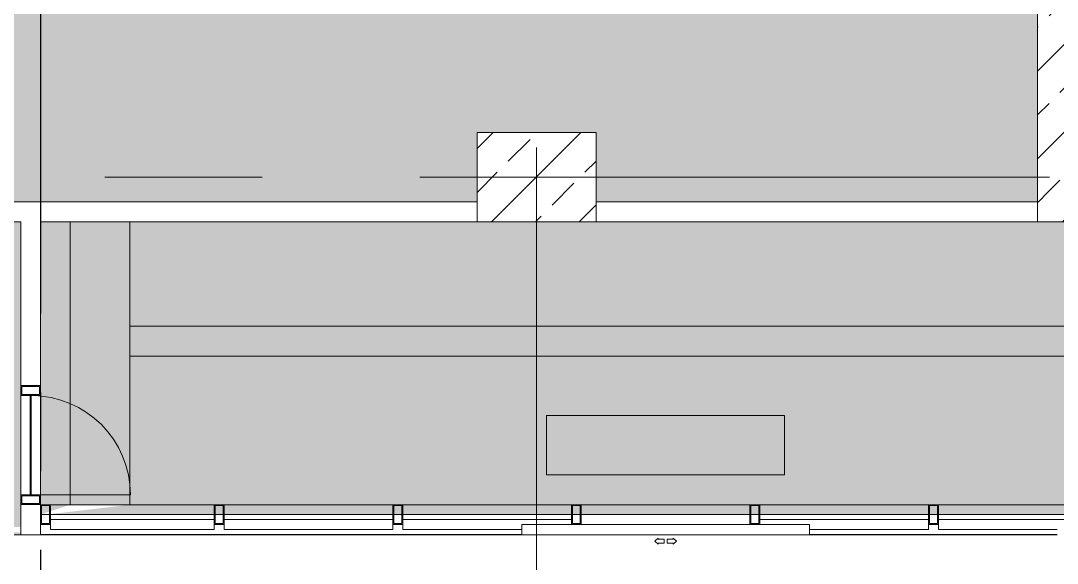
# Model space of a CAD drawing. Header units: metres. Extents: x -201 to 705, y -63 to 42.
# Drawn here: x -180.2 to -169.75, y -15.7 to -10.22 of the extents above; entities that cross this region are included whole.
import ezdxf

# ---------------------------------------------------------------- set-up
doc = ezdxf.new("R2010")
doc.units = ezdxf.units.M
for name, pattern in [('Dash', [3, 1.5, -1.5]), ('Grid Line', [11.1125, 6.35, -1.5875, 1.5875, -1.5875]), ('Grid Line 1_4_', [5.55625, 3.175, -0.79375, 0.79375, -0.79375])]:
    doc.linetypes.add(name, pattern=pattern)
for name, color, linetype, lineweight in [('A-----NPP', 7, 'Continuous', 9), ('A_AREA', 7, 'Continuous', 9), ('A_DOOR', 7, 'Continuous', 9), ('A_GLASS', 7, 'Continuous', 9), ('A_GRID', 7, 'Continuous', 9), ('A_HATCH', 7, 'Continuous', 9), ('A_RC', 7, 'Continuous', 9), ('A_WALL', 7, 'Continuous', 9), ('A_WINDOW', 7, 'Continuous', 9)]:
    doc.layers.add(name, color=color, linetype=linetype, lineweight=lineweight)
pattern_1 = [(45, (0, 0), (-0.442274, 0.442274), []), (45, (0.4423, 0), (-0.442274, 0.442274), [0.31274, -0.15637])]

# ---------------------------------------------------------------- blocks, each defined once
blk = doc.blocks.new('B1010_10_KOLON_DİKDÖRTGEN KESİT - 90x120mm-4136683-_1_13_4_13_ PERON KATI _FFL__ANAHTAR PLAN')
at = {"layer": 'A_RC', "true_color": 0x787878}
h = blk.add_hatch(dxfattribs=at)
h.set_pattern_fill('FP_19', color=8, style=0, pattern_type=2)
h.set_pattern_definition([(225, (-175, -11.8), (0.4422811, -0.4422811), []), (225, (-175.442, -11.8), (0.4422811, -0.4422811), [0.31274, -0.15637])])
h.paths.add_polyline_path([(-0.6, 0.45), (-0.6, -0.45), (0.6, -0.45), (0.6, 0.45), (-0.475, 0.45)])
at = {"layer": 'A_RC', "lineweight": 18}
for p, q in [((0.6, 0.45), (-0.6, 0.45)), ((-0.6, 0.45), (-0.6, -0.45)), ((0.6, -0.45), (0.6, 0.45)), ((-0.6, -0.45), (0.6, -0.45))]:
    blk.add_line(p, q, dxfattribs=at)
blk = doc.blocks.new('IC-TKN-M7-S22-000-10-A1-32-K-T-6C-200_rvt-1-_1_13_4_13_ PERON KATI _FFL__ANAHTAR PLAN')
at = {"layer": 'A_HATCH', "true_color": 0x787878}
h = blk.add_hatch(dxfattribs=at)
h.set_pattern_fill('FP_3', color=8, style=0, pattern_type=2)
h.set_pattern_definition(pattern_1)
h.paths.add_polyline_path([(-169.752, -11.95), (-169.65, -11.95), (-169.65, -4.75), (-169.95, -4.75), (-169.95, -11.95)])
h = blk.add_hatch(dxfattribs=at)
h.set_pattern_fill('FP_3', color=8, style=0, pattern_type=2)
h.set_pattern_definition(pattern_1)
h.paths.add_polyline_path([(-169.95, -12.25), (-168.68, -12.25), (-168.68, -11.95), (-169.95, -11.95), (-169.95, -12.05)])
at = {"layer": 'A_RC'}
for p, q in [((-180, -15.41), (-175.149, -15.41)), ((-172.249, -15.41), (-169.752, -15.41))]:
    blk.add_line(p, q, dxfattribs=at)
at = {"layer": 'A_WALL', "lineweight": 18}
for p, q in [((-169.95, -4.75), (-169.95, -11.95)), ((-169.95, -11.95), (-169.95, -12.25)), ((-169.95, -12.25), (-168.68, -12.25))]:
    blk.add_line(p, q, dxfattribs=at)
at = {"layer": 'A_RC', "lineweight": 9, "rotation": 180}
blk.add_blockref('B1010_10_KOLON_DİKDÖRTGEN KESİT - 90x120mm-4136683-_1_13_4_13_ PERON KATI _FFL__ANAHTAR PLAN', (-175, -11.8), dxfattribs=at)
blk = doc.blocks.new('TKFN_ARDO_C1030_20_Tek Kanatlı Cam Kapı - TKFN_ARDO_C1030_20_Tek Kanatlı Cam Kapı-2561899-_1_13_4_13_ PERON KATI _FFL__ANAHTAR PLAN')
at = {"layer": 'A_DOOR'}
for p, q in [((0.501, 0.005), (0.501, 1.006)), ((0.501, 0.005), (-0.501, 0.005)), ((-0.501, -0.005), (0.501, -0.005))]:
    blk.add_line(p, q, dxfattribs=at)
at = {"layer": 'A_DOOR', "color": 5, "linetype": 'Dash', "true_color": 0x0000ff}
blk.add_arc((0.501, 0.005), 1.001, 90, 180, dxfattribs=at)
blk = doc.blocks.new('Rectangular Mullion - 100mm x 200mm-2561850-_1_13_4_13_ PERON KATI _FFL__ANAHTAR PLAN')
at = {"layer": 'A-----NPP'}
for p, q in [((-180, -15.104), (-180, -13.903)), ((-180.2, -15.005), (-180.2, -14.003))]:
    blk.add_line(p, q, dxfattribs=at)
blk = doc.blocks.new('Rectangular Mullion - PSD_Profil-2561901-_1_13_4_13_ PERON KATI _FFL__ANAHTAR PLAN')
at = {"layer": 'A_WINDOW'}
for p, q in [((-0.1, 0.0015), (-0.1, 0.1005)), ((-0.1, 0.1005), (0, 0.1005)), ((-0.09, 0.0015), (-0.1, 0.0015)), ((-0.1, -0.0995), (-0.1, 0.0005)), ((-0.1, 0.0005), (-0.09, 0.0005)), ((-0.01, 0.0905), (-0.09, 0.0905)), ((-0.09, 0.0905), (-0.09, 0.0015)), ((-0.09, 0.0005), (-0.09, -0.0895)), ((-0.01, -0.0895), (-0.01, 0.0905)), ((0, 0.1005), (0, -0.0995)), ((0, -0.0995), (-0.1, -0.0995)), ((-0.09, -0.0895), (-0.01, -0.0895))]:
    blk.add_line(p, q, dxfattribs=at)
blk = doc.blocks.new('Rectangular Mullion - PSD_Profil-2561903-_1_13_4_13_ PERON KATI _FFL__ANAHTAR PLAN')
at = {"layer": 'A_WINDOW'}
for p, q in [((0, 0.1005), (-0.1, 0.1005)), ((-0.1, 0.1005), (-0.1, -0.0995)), ((-0.09, -0.0895), (-0.09, 0.0905)), ((-0.09, 0.0905), (-0.01, 0.0905)), ((-0.01, 0.0905), (-0.01, 0.0015)), ((-0.01, 0.0015), (0, 0.0015)), ((0, 0.0005), (-0.01, 0.0005)), ((-0.01, 0.0005), (-0.01, -0.0895)), ((0, 0.0015), (0, 0.1005)), ((0, -0.0995), (0, 0.0005)), ((-0.1, -0.0995), (0, -0.0995)), ((-0.01, -0.0895), (-0.09, -0.0895))]:
    blk.add_line(p, q, dxfattribs=at)
blk = doc.blocks.new('B1010_10_KOLON_DİKDÖRTGEN KESİT - 90x120mm-3688149-_1_13_4_13_ PERON KATI _FFL__ANAHTAR PLAN')
at = {"layer": 'A_RC', "lineweight": 18}
for p, q in [((0.6, 0.45), (-0.6, 0.45)), ((-0.6, 0.45), (-0.6, -0.45)), ((0.6, -0.45), (0.6, 0.45)), ((-0.6, -0.45), (0.6, -0.45))]:
    blk.add_line(p, q, dxfattribs=at)
blk = doc.blocks.new('TKFN_ARDO_C1030_20_Tek Kanatlı Cam Kapı - TKFN_ARDO_C1030_20_Tek Kanatlı Cam Kapı-V46-_1_13_4_13_ PERON KATI _FFL__ANAHTAR PLAN')
at = {"layer": 'A_DOOR'}
for p, q in [((0.501, 0.005), (0.501, 1.006)), ((0.501, 0.005), (-0.501, 0.005)), ((-0.501, -0.005), (0.501, -0.005))]:
    blk.add_line(p, q, dxfattribs=at)
at = {"layer": 'A_DOOR', "color": 5, "linetype": 'Dash', "true_color": 0x0000ff}
blk.add_arc((0.501, 0.005), 1.001, 90, 180, dxfattribs=at)
blk = doc.blocks.new('Rectangular Mullion - 100mm x 200mm-V47-_1_13_4_13_ PERON KATI _FFL__ANAHTAR PLAN')
at = {"layer": 'A-----NPP'}
for p, q in [((-180, -15.104), (-180, -13.903)), ((-180.2, -15.005), (-180.2, -14.003))]:
    blk.add_line(p, q, dxfattribs=at)
blk = doc.blocks.new('Rectangular Mullion - PSD_Profil-V48-_1_13_4_13_ PERON KATI _FFL__ANAHTAR PLAN')
at = {"layer": 'A_WINDOW'}
for p, q in [((-0.1, 0.0015), (-0.1, 0.1005)), ((-0.1, 0.1005), (0, 0.1005)), ((-0.09, 0.0015), (-0.1, 0.0015)), ((-0.1, -0.0995), (-0.1, 0.0005)), ((-0.1, 0.0005), (-0.09, 0.0005)), ((-0.01, 0.0905), (-0.09, 0.0905)), ((-0.09, 0.0905), (-0.09, 0.0015)), ((-0.09, 0.0005), (-0.09, -0.0895)), ((-0.01, -0.0895), (-0.01, 0.0905)), ((0, 0.1005), (0, -0.0995)), ((0, -0.0995), (-0.1, -0.0995)), ((-0.09, -0.0895), (-0.01, -0.0895))]:
    blk.add_line(p, q, dxfattribs=at)
blk = doc.blocks.new('Rectangular Mullion - PSD_Profil-V49-_1_13_4_13_ PERON KATI _FFL__ANAHTAR PLAN')
at = {"layer": 'A_WINDOW'}
for p, q in [((0, 0.1005), (-0.1, 0.1005)), ((-0.1, 0.1005), (-0.1, -0.0995)), ((-0.09, -0.0895), (-0.09, 0.0905)), ((-0.09, 0.0905), (-0.01, 0.0905)), ((-0.01, 0.0905), (-0.01, 0.0015)), ((-0.01, 0.0015), (0, 0.0015)), ((0, 0.0005), (-0.01, 0.0005)), ((-0.01, 0.0005), (-0.01, -0.0895)), ((0, 0.0015), (0, 0.1005)), ((0, -0.0995), (0, 0.0005)), ((-0.1, -0.0995), (0, -0.0995)), ((-0.01, -0.0895), (-0.09, -0.0895))]:
    blk.add_line(p, q, dxfattribs=at)
blk = doc.blocks.new('System Panel - Glazed-2561906-_1_13_4_13_ PERON KATI _FFL__ANAHTAR PLAN')
at = {"layer": 'A_GLASS'}
for p, q in [((0.825, -0.05), (-0.825, -0.05)), ((-0.825, -0.05), (-0.825, -0.15)), ((0.825, -0.15), (0.825, -0.05)), ((-0.825, -0.15), (0.825, -0.15))]:
    blk.add_line(p, q, dxfattribs=at)
blk = doc.blocks.new('Rectangular Mullion - 100mm x 300mm-2561852-_1_13_4_13_ PERON KATI _FFL__ANAHTAR PLAN')
at = {"layer": 'A-----NPP'}
for p, q in [((-178.249, -15.105), (-179.9, -15.105)), ((-180, -15.405), (-180, -15.304)), ((-178.199, -15.405), (-180, -15.405))]:
    blk.add_line(p, q, dxfattribs=at)
blk = doc.blocks.new('Rectangular Mullion - PSD_Profil-2561911-_1_13_4_13_ PERON KATI _FFL__ANAHTAR PLAN')
at = {"layer": 'A_WINDOW'}
for p, q in [((0, 0.0995), (-0.1, 0.0995)), ((-0.1, 0.0995), (-0.1, -0.1005)), ((-0.09, -0.0905), (-0.09, 0.0895)), ((-0.09, 0.0895), (-0.01, 0.0895)), ((-0.01, 0.0895), (-0.01, -0.0005)), ((0, -0.0005), (0, 0.0995)), ((-0.1, -0.1005), (0, -0.1005)), ((-0.01, -0.0905), (-0.09, -0.0905)), ((-0.01, -0.0005), (0, -0.0005)), ((0, -0.0015), (-0.01, -0.0015)), ((-0.01, -0.0015), (-0.01, -0.0905)), ((0, -0.1005), (0, -0.0015))]:
    blk.add_line(p, q, dxfattribs=at)
blk = doc.blocks.new('System Panel - Glazed-V63-_1_13_4_13_ PERON KATI _FFL__ANAHTAR PLAN')
at = {"layer": 'A_GLASS'}
for p, q in [((0.85, -0.05), (-0.85, -0.05)), ((-0.85, -0.05), (-0.85, -0.15)), ((0.85, -0.101), (0.85, -0.05)), ((-0.85, -0.15), (0.347, -0.15))]:
    blk.add_line(p, q, dxfattribs=at)
blk = doc.blocks.new('System Panel - Glazed-V58-_1_13_4_13_ PERON KATI _FFL__ANAHTAR PLAN')
at = {"layer": 'A_GLASS'}
for p, q in [((0.85, -0.05), (-0.85, -0.05)), ((-0.85, -0.05), (-0.85, -0.10055)), ((0.85, -0.15), (0.85, -0.05)), ((-0.35, -0.15), (0.85, -0.15))]:
    blk.add_line(p, q, dxfattribs=at)
blk = doc.blocks.new('C1030_70_PSD - C1030_70_PSD-2561912-_1_13_4_13_ PERON KATI _FFL__ANAHTAR PLAN')
at = {"layer": 'A_DOOR'}
for p, q in [((-1.45, -0.101), (1.45, -0.101)), ((-1.45, -0.205), (-1.45, -0.101)), ((1.45, -0.101), (1.45, -0.205)), ((1.45, -0.205), (-1.45, -0.205)), ((-0.11, -0.267), (-0.075, -0.237)), ((-0.11, -0.267), (-0.075, -0.297)), ((-0.075, -0.247), (-0.075, -0.237)), ((-0.015, -0.247), (-0.075, -0.247)), ((-0.075, -0.287), (-0.075, -0.297)), ((-0.015, -0.287), (-0.075, -0.287)), ((-0.015, -0.287), (-0.015, -0.247)), ((0.015, -0.247), (0.075, -0.247)), ((0.015, -0.287), (0.015, -0.247)), ((0.015, -0.287), (0.075, -0.287)), ((0.11, -0.267), (0.075, -0.237)), ((0.075, -0.247), (0.075, -0.237)), ((0.11, -0.267), (0.075, -0.297)), ((0.075, -0.287), (0.075, -0.297))]:
    blk.add_line(p, q, dxfattribs=at)
blk = doc.blocks.new('System Panel - Glazed-2561918-_1_13_4_13_ PERON KATI _FFL__ANAHTAR PLAN')
at = {"layer": 'A_GLASS'}
for p, q in [((0.85, -0.05), (-0.85, -0.05)), ((-0.85, -0.05), (-0.85, -0.15)), ((0.85, -0.10055), (0.85, -0.05)), ((-0.85, -0.15), (0.35, -0.15))]:
    blk.add_line(p, q, dxfattribs=at)
blk = doc.blocks.new('System Panel - Glazed-V64-_1_13_4_13_ PERON KATI _FFL__ANAHTAR PLAN')
at = {"layer": 'A_GLASS'}
for p, q in [((0.85, -0.05), (-0.85, -0.05)), ((-0.85, -0.05), (-0.85, -0.15)), ((0.85, -0.15), (0.85, -0.05)), ((-0.85, -0.15), (0.85, -0.15))]:
    blk.add_line(p, q, dxfattribs=at)
blk = doc.blocks.new('Rectangular Mullion - 100mm x 300mm-V65-_1_13_4_13_ PERON KATI _FFL__ANAHTAR PLAN')
at = {"layer": 'A-----NPP'}
for p, q in [((-176.449, -15.105), (-178.15, -15.105)), ((-176.399, -15.405), (-178.199, -15.405))]:
    blk.add_line(p, q, dxfattribs=at)
blk = doc.blocks.new('Rectangular Mullion - 100mm x 300mm-V62-_1_13_4_13_ PERON KATI _FFL__ANAHTAR PLAN')
at = {"layer": 'A-----NPP'}
for p, q in [((-99.049, -15.105), (-100.75, -15.105)), ((-99.549, -15.405), (-100.799, -15.405))]:
    blk.add_line(p, q, dxfattribs=at)
blk = doc.blocks.new('Rectangular Mullion - 100mm x 300mm-V66-_1_13_4_13_ PERON KATI _FFL__ANAHTAR PLAN')
at = {"layer": 'A-----NPP'}
blk.add_line((-172.849, -15.105), (-174.55, -15.105), dxfattribs=at)
blk = doc.blocks.new('Rectangular Mullion - 100mm x 300mm-V59-_1_13_4_13_ PERON KATI _FFL__ANAHTAR PLAN')
at = {"layer": 'A-----NPP'}
for p, q in [((-144.049, -15.105), (-145.75, -15.105)), ((-143.999, -15.405), (-145.249, -15.405))]:
    blk.add_line(p, q, dxfattribs=at)
blk = doc.blocks.new('Rectangular Mullion - 100mm x 300mm-V67-_1_13_4_13_ PERON KATI _FFL__ANAHTAR PLAN')
at = {"layer": 'A-----NPP'}
for p, q in [((-169.249, -15.105), (-170.95, -15.105)), ((-169.752, -15.405), (-170.999, -15.405))]:
    blk.add_line(p, q, dxfattribs=at)
blk = doc.blocks.new('Rectangular Mullion - PSD_Profil-2561859-_1_13_4_13_ PERON KATI _FFL__ANAHTAR PLAN')
at = {"layer": 'A_WINDOW'}
for p, q in [((-0.05, -0.0005), (-0.05, 0.0995)), ((-0.05, 0.0995), (0.05, 0.0995)), ((0.04, 0.0895), (-0.04, 0.0895)), ((-0.04, 0.0895), (-0.04, -0.0005)), ((0.04, -0.0905), (0.04, 0.0895)), ((0.05, 0.0995), (0.05, -0.1005)), ((-0.04, -0.0005), (-0.05, -0.0005)), ((-0.05, -0.1005), (-0.05, -0.0015)), ((-0.05, -0.0015), (-0.04, -0.0015)), ((0.05, -0.1005), (-0.05, -0.1005)), ((-0.04, -0.0015), (-0.04, -0.0905)), ((-0.04, -0.0905), (0.04, -0.0905))]:
    blk.add_line(p, q, dxfattribs=at)

msp = doc.modelspace()

# ---------------------------------------------------------------- hatches: boundary and pattern name
at = {"layer": 'A_AREA', "true_color": 0xfadecb}
msp.add_hatch(color=254, dxfattribs=at).paths.add_polyline_path([(-169.95, -12.05), (-169.95, -4.95), (-174.4, -4.95), (-174.4, -5.65), (-175.6, -5.65), (-175.6, -4.95), (-177.875, -4.95), (-177.875, -4.85), (-179.875, -4.85), (-179.875, -4.95), (-180.5, -4.95), (-180.5, -12.05), (-175.6, -12.05), (-175.6, -11.35), (-174.4, -11.35), (-174.4, -12.05), (-170.375, -12.05)])
at = {"layer": 'A_AREA', "true_color": 0xcccc00}
h = msp.add_hatch(color=52, dxfattribs=at)
h.paths.add_polyline_path([(-0.09, -15.205), (-0.09, -15.205), (-0.01, -15.205)])
h.paths.add_polyline_path([(-8.269, -15.205), (-7.159, -15.203), (-7.159, -15.114), (-7.239, -15.115), (-7.239, -15.203), (-7.249, -15.203), (-7.249, -15.104), (-7.149, -15.107), (-7.149, -15.205), (-5.359, -15.203), (-5.362, -15.114), (-5.439, -15.114), (-5.439, -15.203), (-5.449, -15.203), (-5.449, -15.104), (-5.349, -15.105), (-5.349, -15.205), (-3.559, -15.203), (-3.559, -15.114), (-3.639, -15.114), (-3.639, -15.203), (-3.649, -15.203), (-3.649, -15.104), (-3.549, -15.104), (-3.549, -15.205), (-0.046, -15.2), (-0.09, -15.2), (-0.09, -15.203), (-0.1, -15.198), (-0.1, -15.194), (-0.9, -15.105), (-0.285, -15.11), (-0.1, -15.168), (-0.1, -15.104), (0, -15.1), (0, -12.25), (-16.72, -12.25), (-16.72, -12.15), (-17.92, -12.15), (-17.92, -12.25), (-25.7, -12.25), (-25.7, -8.5), (-35.927, -8.5), (-35.927, -8.65), (-35.933, -8.65), (-35.938, -8.5), (-36.641, -8.501), (-36.641, -8.65), (-36.647, -8.65), (-36.647, -8.5), (-39.257, -8.5), (-39.257, -9.582), (-36.829, -9.582), (-36.829, -9.59), (-35.702, -9.59), (-35.702, -11.21), (-35.727, -11.21), (-35.727, -11.3), (-35.702, -11.3), (-35.702, -11.35), (-34.25, -11.35), (-34.25, -12.25), (-35.75, -12.25), (-35.75, -11.35), (-38.257, -11.35), (-38.257, -11.55), (-44.25, -11.55), (-44.25, -12.25), (-45.75, -12.25), (-45.75, -11.55), (-54.25, -11.55), (-54.25, -12.25), (-55.75, -12.25), (-55.75, -11.35), (-55.85, -11.35), (-55.85, -12.25), (-57.35, -12.25), (-57.35, -11.15), (-57.25, -11.15), (-57.25, -10.15), (-57.35, -10.15), (-57.35, -8.5), (-65.55, -8.503), (-65.55, -11.35), (-64.25, -11.35), (-64.25, -12.25), (-65.75, -12.25), (-65.752, -11.55), (-68.85, -11.55), (-68.85, -10.738), (-68.825, -10.738), (-68.825, -11.35), (-68.75, -11.348), (-68.75, -8.5), (-72.55, -8.5), (-72.55, -11.55), (-74.25, -11.55), (-74.25, -12.25), (-75.75, -12.25), (-75.75, -11.35), (-74.45, -11.348), (-74.45, -8.5), (-94.475, -8.5), (-94.475, -8.86), (-95.195, -8.86), (-95.195, -8.5), (-97.805, -8.5), (-97.805, -9.5), (-94.25, -9.5), (-94.25, -12.25), (-95.75, -12.25), (-95.75, -11.55), (-104.25, -11.55), (-104.25, -12.25), (-105.75, -12.25), (-105.75, -11.55), (-114.25, -11.55), (-114.25, -12.25), (-115.75, -12.25), (-115.75, -11.15), (-115.65, -11.15), (-115.65, -10.15), (-115.75, -10.15), (-115.75, -8.5), (-127.15, -8.5), (-127.15, -10.15), (-127.25, -10.15), (-127.25, -11.15), (-127.15, -11.15), (-127.15, -11.35), (-125.85, -11.35), (-125.85, -12.25), (-127.35, -12.25), (-127.352, -11.55), (-134.25, -11.55), (-134.25, -12.25), (-135.75, -12.25), (-135.752, -11.55), (-144.25, -11.55), (-144.25, -12.25), (-145.75, -12.25), (-145.75, -11.35), (-149.005, -11.35), (-149.005, -9.55), (-145.45, -9.55), (-145.45, -8.5), (-148.06, -8.5), (-148.06, -8.65), (-148.066, -8.645), (-148.071, -8.5), (-148.774, -8.5), (-148.774, -8.65), (-148.78, -8.65), (-148.78, -8.5), (-154.75, -8.5), (-154.75, -12.25), (-180, -12.25), (-180, -15.104), (-179.9, -15.105), (-179.9, -15.171), (-179.7, -15.105), (-179.1, -15.105), (-179.9, -15.2), (-179.9, -15.205), (-178.159, -15.203), (-178.159, -15.114), (-178.239, -15.12), (-178.239, -15.203), (-178.249, -15.203), (-178.249, -15.104), (-178.149, -15.106), (-178.149, -15.205), (-176.359, -15.203), (-176.359, -15.114), (-176.439, -15.115), (-176.439, -15.203), (-176.449, -15.203), (-176.449, -15.104), (-176.349, -15.104), (-176.349, -15.205), (-174.559, -15.203), (-174.559, -15.114), (-174.639, -15.115), (-174.639, -15.203), (-174.649, -15.203), (-174.648, -15.104), (-174.549, -15.104), (-174.549, -15.205), (-172.759, -15.203), (-172.759, -15.114), (-172.839, -15.116), (-172.839, -15.203), (-172.849, -15.203), (-172.849, -15.104), (-172.749, -15.105), (-172.749, -15.205), (-170.959, -15.203), (-170.959, -15.114), (-171.039, -15.115), (-171.039, -15.203), (-171.049, -15.203), (-171.049, -15.104), (-170.949, -15.108), (-170.949, -15.205), (-169.159, -15.203), (-169.159, -15.114), (-169.239, -15.12), (-169.239, -15.203), (-169.249, -15.203), (-169.249, -15.104), (-169.149, -15.109), (-169.149, -15.205), (-167.359, -15.205), (-167.359, -15.114), (-167.439, -15.12), (-167.439, -15.203), (-167.449, -15.203), (-167.449, -15.104), (-167.349, -15.105), (-167.349, -15.205), (-165.559, -15.203), (-165.559, -15.114), (-165.639, -15.119), (-165.639, -15.203), (-165.649, -15.203), (-165.649, -15.104), (-165.549, -15.107), (-165.549, -15.205), (-163.759, -15.203), (-163.759, -15.114), (-163.839, -15.119), (-163.839, -15.203), (-163.849, -15.203), (-163.849, -15.104), (-163.749, -15.108), (-163.749, -15.205), (-161.959, -15.203), (-161.959, -15.114), (-162.039, -15.119), (-162.039, -15.203), (-162.049, -15.203), (-162.049, -15.104), (-161.949, -15.109), (-161.949, -15.205), (-160.159, -15.205), (-160.159, -15.114), (-160.239, -15.116), (-160.239, -15.203), (-160.249, -15.203), (-160.249, -15.104), (-160.149, -15.109), (-160.149, -15.205), (-158.359, -15.203), (-158.359, -15.114), (-158.439, -15.114), (-158.439, -15.203), (-158.449, -15.203), (-158.449, -15.104), (-158.349, -15.107), (-158.349, -15.205), (-156.559, -15.203), (-156.559, -15.114), (-156.639, -15.114), (-156.639, -15.203), (-156.649, -15.203), (-156.649, -15.104), (-156.549, -15.104), (-156.549, -15.205), (-154.759, -15.203), (-154.759, -15.114), (-154.839, -15.114), (-154.839, -15.203), (-154.849, -15.203), (-154.849, -15.104), (-154.749, -15.104), (-154.749, -15.205), (-152.959, -15.203), (-152.959, -15.114), (-153.039, -15.114), (-153.039, -15.203), (-153.049, -15.203), (-153.047, -15.104), (-152.949, -15.104), (-152.949, -15.205), (-151.159, -15.203), (-151.159, -15.114), (-151.239, -15.114), (-151.239, -15.203), (-151.249, -15.203), (-151.249, -15.104), (-151.149, -15.104), (-151.149, -15.205), (-149.359, -15.203), (-149.359, -15.114), (-149.439, -15.114), (-149.439, -15.203), (-149.449, -15.203), (-149.449, -15.104), (-149.349, -15.104), (-149.349, -15.205), (-147.559, -15.203), (-147.559, -15.114), (-147.639, -15.114), (-147.639, -15.203), (-147.649, -15.203), (-147.649, -15.104), (-147.549, -15.104), (-147.549, -15.205), (-145.759, -15.203), (-145.759, -15.114), (-145.839, -15.114), (-145.839, -15.203), (-145.849, -15.203), (-145.849, -15.104), (-145.749, -15.104), (-145.749, -15.205), (-143.959, -15.203), (-143.959, -15.114), (-144.039, -15.114), (-144.039, -15.203), (-144.049, -15.203), (-144.049, -15.104), (-143.949, -15.104), (-143.949, -15.205), (-142.159, -15.203), (-142.159, -15.114), (-142.239, -15.114), (-142.239, -15.203), (-142.249, -15.203), (-142.249, -15.104), (-142.149, -15.104), (-142.149, -15.205), (-140.359, -15.203), (-140.359, -15.114), (-140.439, -15.114), (-140.439, -15.203), (-140.449, -15.203), (-140.449, -15.104), (-140.349, -15.104), (-140.349, -15.205), (-138.559, -15.203), (-138.559, -15.114), (-138.639, -15.114), (-138.639, -15.203), (-138.649, -15.203), (-138.649, -15.104), (-138.549, -15.104), (-138.549, -15.205), (-136.759, -15.203), (-136.759, -15.114), (-136.839, -15.114), (-136.839, -15.203), (-136.849, -15.203), (-136.849, -15.104), (-136.749, -15.104), (-136.749, -15.205), (-134.959, -15.203), (-134.959, -15.114), (-135.039, -15.114), (-135.039, -15.203), (-135.049, -15.203), (-135.049, -15.104), (-134.949, -15.104), (-134.949, -15.205), (-133.159, -15.205), (-133.16, -15.114), (-133.239, -15.114), (-133.239, -15.203), (-133.249, -15.203), (-133.249, -15.104), (-133.149, -15.104), (-133.149, -15.205), (-131.359, -15.203), (-131.359, -15.114), (-131.439, -15.114), (-131.439, -15.203), (-131.449, -15.203), (-131.449, -15.104), (-131.349, -15.104), (-131.349, -15.205), (-129.559, -15.203), (-129.559, -15.114), (-129.639, -15.114), (-129.639, -15.203), (-129.649, -15.203), (-129.649, -15.104), (-129.549, -15.104), (-129.549, -15.205), (-127.759, -15.203), (-127.759, -15.114), (-127.839, -15.114), (-127.839, -15.203), (-127.849, -15.203), (-127.849, -15.104), (-127.749, -15.104), (-127.749, -15.205), (-125.959, -15.203), (-125.959, -15.114), (-126.039, -15.114), (-126.039, -15.203), (-126.049, -15.203), (-126.049, -15.104), (-125.949, -15.104), (-125.949, -15.205), (-124.159, -15.203), (-124.159, -15.114), (-124.239, -15.114), (-124.239, -15.203), (-124.249, -15.203), (-124.249, -15.104), (-124.149, -15.104), (-124.149, -15.205), (-122.359, -15.203), (-122.359, -15.114), (-122.439, -15.114), (-122.439, -15.203), (-122.449, -15.203), (-122.449, -15.104), (-122.349, -15.104), (-122.349, -15.205), (-120.559, -15.203), (-120.559, -15.114), (-120.639, -15.114), (-120.639, -15.203), (-120.649, -15.203), (-120.649, -15.104), (-120.549, -15.104), (-120.549, -15.205), (-118.759, -15.203), (-118.759, -15.114), (-118.839, -15.114), (-118.839, -15.203), (-118.849, -15.203), (-118.849, -15.104), (-118.749, -15.104), (-118.749, -15.205), (-116.959, -15.203), (-116.959, -15.114), (-117.039, -15.114), (-117.039, -15.203), (-117.049, -15.203), (-117.049, -15.104), (-116.949, -15.104), (-116.949, -15.205), (-115.159, -15.203), (-115.159, -15.114), (-115.239, -15.114), (-115.239, -15.203), (-115.249, -15.203), (-115.249, -15.104), (-115.149, -15.104), (-115.149, -15.205), (-113.359, -15.203), (-113.359, -15.114), (-113.439, -15.114), (-113.439, -15.203), (-113.449, -15.203), (-113.449, -15.104), (-113.349, -15.104), (-113.349, -15.205), (-111.559, -15.203), (-111.559, -15.114), (-111.639, -15.114), (-111.639, -15.203), (-111.649, -15.203), (-111.649, -15.104), (-111.549, -15.104), (-111.549, -15.205), (-109.759, -15.203), (-109.759, -15.114), (-109.839, -15.114), (-109.839, -15.203), (-109.849, -15.203), (-109.849, -15.104), (-109.749, -15.104), (-109.749, -15.205), (-107.959, -15.203), (-107.959, -15.114), (-108.039, -15.114), (-108.039, -15.203), (-108.049, -15.203), (-108.049, -15.104), (-107.949, -15.104), (-107.949, -15.205), (-106.159, -15.203), (-106.159, -15.114), (-106.239, -15.114), (-106.239, -15.203), (-106.249, -15.203), (-106.249, -15.104), (-106.149, -15.104), (-106.149, -15.205), (-104.359, -15.203), (-104.359, -15.114), (-104.439, -15.114), (-104.439, -15.203), (-104.449, -15.203), (-104.449, -15.104), (-104.349, -15.104), (-104.349, -15.205), (-102.559, -15.203), (-102.559, -15.114), (-102.639, -15.114), (-102.639, -15.203), (-102.649, -15.203), (-102.649, -15.104), (-102.549, -15.104), (-102.549, -15.205), (-100.759, -15.203), (-100.759, -15.114), (-100.839, -15.114), (-100.839, -15.203), (-100.849, -15.203), (-100.849, -15.104), (-100.749, -15.104), (-100.749, -15.205), (-98.959, -15.203), (-98.959, -15.114), (-99.039, -15.114), (-99.039, -15.203), (-99.049, -15.203), (-99.049, -15.104), (-98.949, -15.104), (-98.949, -15.205), (-97.159, -15.203), (-97.159, -15.114), (-97.239, -15.114), (-97.239, -15.203), (-97.249, -15.203), (-97.249, -15.104), (-97.149, -15.104), (-97.149, -15.205), (-95.359, -15.203), (-95.359, -15.114), (-95.439, -15.114), (-95.439, -15.203), (-95.449, -15.203), (-95.449, -15.104), (-95.349, -15.104), (-95.349, -15.205), (-93.559, -15.203), (-93.559, -15.114), (-93.639, -15.114), (-93.639, -15.203), (-93.649, -15.203), (-93.649, -15.104), (-93.549, -15.104), (-93.549, -15.205), (-91.759, -15.205), (-91.759, -15.114), (-91.839, -15.114), (-91.839, -15.203), (-91.849, -15.203), (-91.849, -15.104), (-91.749, -15.104), (-91.749, -15.205), (-89.959, -15.203), (-89.959, -15.114), (-90.039, -15.114), (-90.039, -15.203), (-90.049, -15.203), (-90.049, -15.104), (-89.949, -15.104), (-89.949, -15.205), (-88.159, -15.203), (-88.159, -15.114), (-88.239, -15.114), (-88.239, -15.203), (-88.249, -15.203), (-88.249, -15.104), (-88.149, -15.104), (-88.149, -15.205), (-86.359, -15.203), (-86.359, -15.114), (-86.439, -15.114), (-86.439, -15.203), (-86.449, -15.203), (-86.449, -15.104), (-86.349, -15.104), (-86.349, -15.205), (-84.559, -15.203), (-84.559, -15.114), (-84.639, -15.114), (-84.639, -15.203), (-84.649, -15.203), (-84.649, -15.104), (-84.549, -15.104), (-84.549, -15.205), (-82.759, -15.203), (-82.759, -15.114), (-82.839, -15.114), (-82.839, -15.203), (-82.849, -15.203), (-82.849, -15.104), (-82.749, -15.104), (-82.749, -15.205), (-80.959, -15.203), (-80.959, -15.114), (-81.039, -15.114), (-81.039, -15.203), (-81.049, -15.203), (-81.049, -15.104), (-80.949, -15.104), (-80.949, -15.205), (-79.159, -15.203), (-79.159, -15.114), (-79.239, -15.114), (-79.239, -15.203), (-79.249, -15.203), (-79.249, -15.104), (-79.149, -15.104), (-79.149, -15.205), (-77.359, -15.203), (-77.359, -15.114), (-77.439, -15.114), (-77.439, -15.203), (-77.449, -15.203), (-77.449, -15.104), (-77.349, -15.104), (-77.349, -15.205), (-75.559, -15.203), (-75.559, -15.114), (-75.639, -15.114), (-75.639, -15.203), (-75.649, -15.203), (-75.649, -15.104), (-75.549, -15.104), (-75.549, -15.205), (-73.759, -15.203), (-73.759, -15.114), (-73.839, -15.114), (-73.839, -15.203), (-73.849, -15.203), (-73.849, -15.104), (-73.749, -15.104), (-73.749, -15.205), (-71.959, -15.203), (-71.959, -15.114), (-72.039, -15.114), (-72.039, -15.203), (-72.049, -15.203), (-72.049, -15.104), (-71.949, -15.104), (-71.949, -15.205), (-70.159, -15.203), (-70.159, -15.114), (-70.239, -15.114), (-70.239, -15.203), (-70.249, -15.203), (-70.249, -15.104), (-70.149, -15.104), (-70.149, -15.205), (-68.359, -15.203), (-68.359, -15.114), (-68.439, -15.114), (-68.439, -15.203), (-68.449, -15.203), (-68.449, -15.104), (-68.349, -15.104), (-68.349, -15.205), (-66.559, -15.203), (-66.559, -15.114), (-66.639, -15.114), (-66.639, -15.203), (-66.649, -15.203), (-66.649, -15.104), (-66.549, -15.104), (-66.549, -15.205), (-64.759, -15.203), (-64.759, -15.114), (-64.839, -15.114), (-64.839, -15.203), (-64.849, -15.203), (-64.849, -15.104), (-64.749, -15.104), (-64.749, -15.205), (-62.959, -15.203), (-62.959, -15.114), (-63.039, -15.114), (-63.039, -15.203), (-63.049, -15.203), (-63.049, -15.104), (-62.949, -15.104), (-62.949, -15.205), (-61.159, -15.203), (-61.159, -15.114), (-61.239, -15.114), (-61.239, -15.203), (-61.249, -15.203), (-61.249, -15.104), (-61.149, -15.104), (-61.149, -15.205), (-59.359, -15.203), (-59.359, -15.114), (-59.439, -15.119), (-59.439, -15.203), (-59.449, -15.203), (-59.449, -15.104), (-59.349, -15.104), (-59.349, -15.205), (-57.559, -15.203), (-57.559, -15.114), (-57.639, -15.114), (-57.639, -15.203), (-57.649, -15.203), (-57.649, -15.104), (-57.549, -15.104), (-57.549, -15.205), (-55.759, -15.203), (-55.759, -15.114), (-55.839, -15.114), (-55.839, -15.203), (-55.849, -15.203), (-55.849, -15.104), (-55.749, -15.104), (-55.749, -15.205), (-53.959, -15.203), (-53.959, -15.114), (-54.039, -15.114), (-54.039, -15.203), (-54.049, -15.203), (-54.049, -15.104), (-53.949, -15.104), (-53.949, -15.205), (-52.159, -15.203), (-52.159, -15.114), (-52.239, -15.114), (-52.239, -15.203), (-52.249, -15.203), (-52.249, -15.104), (-52.149, -15.104), (-52.149, -15.205), (-50.359, -15.205), (-50.359, -15.114), (-50.439, -15.114), (-50.439, -15.203), (-50.449, -15.203), (-50.449, -15.104), (-50.349, -15.104), (-50.349, -15.205), (-48.559, -15.203), (-48.559, -15.114), (-48.639, -15.114), (-48.639, -15.203), (-48.649, -15.203), (-48.649, -15.104), (-48.549, -15.104), (-48.549, -15.205), (-46.759, -15.203), (-46.759, -15.114), (-46.839, -15.114), (-46.839, -15.203), (-46.849, -15.203), (-46.849, -15.104), (-46.749, -15.104), (-46.749, -15.205), (-44.959, -15.203), (-44.959, -15.114), (-45.039, -15.114), (-45.039, -15.203), (-45.049, -15.203), (-45.049, -15.104), (-44.949, -15.104), (-44.949, -15.205), (-43.159, -15.203), (-43.159, -15.114), (-43.239, -15.114), (-43.239, -15.203), (-43.249, -15.203), (-43.249, -15.104), (-43.149, -15.104), (-43.149, -15.205), (-41.359, -15.203), (-41.359, -15.114), (-41.439, -15.114), (-41.439, -15.203), (-41.449, -15.203), (-41.449, -15.104), (-41.349, -15.104), (-41.349, -15.205), (-39.559, -15.203), (-39.559, -15.114), (-39.639, -15.114), (-39.639, -15.203), (-39.649, -15.203), (-39.649, -15.104), (-39.549, -15.104), (-39.549, -15.205), (-37.759, -15.203), (-37.759, -15.114), (-37.839, -15.114), (-37.839, -15.203), (-37.849, -15.203), (-37.849, -15.104), (-37.749, -15.104), (-37.749, -15.205), (-35.959, -15.203), (-35.959, -15.114), (-36.039, -15.114), (-36.039, -15.203), (-36.049, -15.203), (-36.049, -15.104), (-35.949, -15.104), (-35.949, -15.205), (-34.159, -15.203), (-34.159, -15.114), (-34.239, -15.114), (-34.239, -15.203), (-34.249, -15.203), (-34.249, -15.104), (-34.149, -15.104), (-34.149, -15.205), (-32.359, -15.203), (-32.359, -15.114), (-32.439, -15.114), (-32.439, -15.203), (-32.449, -15.203), (-32.449, -15.104), (-32.349, -15.104), (-32.349, -15.205), (-30.559, -15.203), (-30.559, -15.114), (-30.639, -15.114), (-30.639, -15.203), (-30.649, -15.203), (-30.649, -15.104), (-30.549, -15.104), (-30.549, -15.205), (-28.759, -15.203), (-28.759, -15.114), (-28.839, -15.114), (-28.839, -15.203), (-28.849, -15.203), (-28.849, -15.104), (-28.749, -15.104), (-28.749, -15.205), (-26.959, -15.203), (-26.959, -15.114), (-27.039, -15.114), (-27.039, -15.203), (-27.049, -15.203), (-27.049, -15.104), (-26.949, -15.104), (-26.949, -15.205), (-25.159, -15.203), (-25.159, -15.114), (-25.239, -15.114), (-25.239, -15.203), (-25.249, -15.203), (-25.249, -15.104), (-25.149, -15.104), (-25.149, -15.205), (-23.359, -15.205), (-23.359, -15.114), (-23.439, -15.114), (-23.439, -15.203), (-23.449, -15.203), (-23.449, -15.104), (-23.349, -15.104), (-23.349, -15.205), (-21.559, -15.203), (-21.559, -15.114), (-21.639, -15.114), (-21.639, -15.203), (-21.649, -15.203), (-21.649, -15.104), (-21.549, -15.108), (-21.549, -15.205), (-19.759, -15.203), (-19.759, -15.114), (-19.839, -15.118), (-19.839, -15.203), (-19.849, -15.203), (-19.849, -15.104), (-19.749, -15.11), (-19.749, -15.205), (-17.959, -15.203), (-17.959, -15.114), (-18.039, -15.118), (-18.039, -15.203), (-18.049, -15.203), (-18.049, -15.104), (-17.949, -15.11), (-17.949, -15.205), (-16.159, -15.205), (-16.159, -15.114), (-16.239, -15.119), (-16.239, -15.203), (-16.249, -15.203), (-16.249, -15.104), (-16.149, -15.108), (-16.149, -15.205), (-14.359, -15.203), (-14.359, -15.114), (-14.439, -15.119), (-14.439, -15.203), (-14.449, -15.203), (-14.449, -15.104), (-14.349, -15.108), (-14.349, -15.205), (-12.559, -15.203), (-12.559, -15.114), (-12.639, -15.119), (-12.639, -15.203), (-12.649, -15.203), (-12.649, -15.104), (-12.549, -15.106), (-12.549, -15.205), (-10.759, -15.203), (-10.759, -15.114), (-10.839, -15.119), (-10.839, -15.203), (-10.849, -15.203), (-10.849, -15.104), (-10.749, -15.11), (-10.749, -15.205), (-8.959, -15.203), (-8.959, -15.114), (-9.039, -15.114), (-9.039, -15.203), (-9.049, -15.203), (-9.049, -15.104), (-8.949, -15.11), (-8.949, -15.205)])
h.paths.add_polyline_path([(-179.99, -15.205), (-179.91, -15.2), (-179.91, -15.195), (-179.99, -15.205)])
h.paths.add_polyline_path([(-0.01, -15.202), (-0.01, -15.114), (-0.09, -15.115), (-0.09, -15.175), (-0.012, -15.201)])
h.paths.add_polyline_path([(-179.99, -15.201), (-179.91, -15.174), (-179.91, -15.114), (-179.99, -15.114), (-179.99, -15.201)])
h.paths.add_polyline_path([(-84.656, -12.25), (-85.75, -12.25), (-85.75, -11.35), (-84.25, -11.35), (-84.25, -12.25)])
h.paths.add_polyline_path([(-124.25, -12.25), (-125.75, -12.25), (-125.75, -11.35), (-124.25, -11.35), (-124.25, -12.168)])
h.paths.add_polyline_path([(-155.45, -12.23), (-155.45, -12), (-156.65, -12), (-156.65, -12.23), (-156.602, -12.23)])
h.paths.add_polyline_path([(-44.065, -11.35), (-41.487, -11.35), (-41.487, -11.21), (-43.435, -11.21), (-43.435, -9.59), (-41.487, -9.59), (-41.487, -8.976), (-42.085, -8.83), (-41.487, -8.551), (-41.487, -8.5), (-45.75, -8.5), (-45.75, -11.3), (-44.2, -11.3), (-44.2, -11.35), (-44.186, -11.35)])
h.paths.add_polyline_path([(-68.825, -9.14), (-68.85, -9.14), (-68.85, -8.652), (-68.825, -8.652), (-68.825, -9.128)])
h.paths.add_polyline_path([(-94.486, -8.849), (-94.585, -8.757), (-94.578, -8.75), (-94.568, -8.753), (-94.566, -8.764), (-94.572, -8.77), (-94.578, -8.77), (-94.531, -8.81)])
h.paths.add_polyline_path([(-94.585, -8.849), (-94.486, -8.849), (-94.486, -8.5), (-95.184, -8.5), (-95.184, -8.849), (-94.977, -8.849)])
at = {"layer": 'A_AREA', "true_color": 0xf5daa0}
h = msp.add_hatch(color=41, dxfattribs=at)
h.paths.add_polyline_path([(-183.792, -15.41), (-180.2, -15.41), (-180.202, -15.389), (-180.215, -15.385), (-185.2, -15.385), (-185.2, -15.41), (-183.8, -15.41)])
h.paths.add_polyline_path([(-183.784, -15.335), (-180.2, -15.33), (-180.2, -12.25), (-183.8, -12.25), (-183.8, -12.15), (-184.8, -12.15), (-184.8, -12.25), (-185.02, -12.25), (-185.02, -14.285), (-185.2, -14.285), (-185.198, -15.325), (-185.18, -15.335), (-183.785, -15.334)])
h.paths.add_polyline_path([(-184.86, -14.22), (-184.92, -14.22), (-184.92, -13.5), (-184.2, -13.5), (-184.2, -14.22), (-184.305, -14.22)])
h.paths.add_polyline_path([(-184.815, -14.209), (-184.211, -14.209), (-184.211, -13.511), (-184.909, -13.511), (-184.909, -14.209), (-184.86, -14.209)])
h.paths.add_polyline_path([(-184.211, -14.209), (-184.291, -14.125), (-184.3, -14.13), (-184.303, -14.13), (-184.263, -14.164)])
h.paths.add_polyline_path([(-184.211, -14.209), (-184.31, -14.117), (-184.303, -14.11), (-184.293, -14.113), (-184.254, -14.159)])
h.paths.add_polyline_path([(-184.82, -13.61), (-184.829, -13.605), (-184.909, -13.511), (-184.81, -13.603), (-184.817, -13.61)])
h.paths.add_polyline_path([(-184.83, -13.603), (-184.827, -13.593), (-184.817, -13.59), (-184.909, -13.511), (-184.837, -13.594)])

# ---------------------------------------------------------------- linework, layer by layer
at = {"layer": 'A_AREA', "linetype": 'Dash'}
msp.add_line((-185.2, -15.41), (-180.2, -15.41), dxfattribs=at)
at = {"layer": 'A_GRID', "color": 21, "linetype": 'Grid Line 1_4_', "lineweight": 25, "true_color": 0xffaaaa}
msp.add_line((-180, 28.891), (-180, -41.086), dxfattribs=at)
at = {"layer": 'A_GRID', "color": 253, "linetype": 'Grid Line', "true_color": 0xaaaaaa}
for p, q in [((-175, -28.963), (-175, 13.652)), ((30.197, -11.8), (-195.689, -11.8))]:
    msp.add_line(p, q, dxfattribs=at)
at = {"layer": 'A_RC'}
for p, q in [((-179.7, -15.105), (-179.7, -12.25)), ((-179.1, -12.25), (-179.1, -15.105)), ((-179.1, -13.305), (-151.65, -13.305)), ((-151.65, -13.605), (-179.1, -13.605)), ((-180.2, -15.004), (-180.2, -14.003)), ((-180, -14.003), (-180, -15.004)), ((-174.9, -14.805), (-174.9, -14.205)), ((-174.9, -14.205), (-172.5, -14.205)), ((-172.5, -14.205), (-172.5, -14.805)), ((-172.5, -14.805), (-174.9, -14.805)), ((-179.1, -15.105), (-179.7, -15.105)), ((-179.99, -15.205), (-179.91, -15.205)), ((-179.9, -15.205), (-178.249, -15.205)), ((-178.239, -15.205), (-178.159, -15.205)), ((-178.149, -15.205), (-176.449, -15.205)), ((-176.439, -15.205), (-176.359, -15.205)), ((-176.349, -15.205), (-174.649, -15.205)), ((-174.639, -15.205), (-174.559, -15.205)), ((-174.549, -15.205), (-172.849, -15.205)), ((-172.839, -15.205), (-172.759, -15.205)), ((-172.749, -15.205), (-171.049, -15.205)), ((-171.039, -15.205), (-170.959, -15.205)), ((-170.949, -15.205), (-169.249, -15.205)), ((-185.2, -15.41), (-180.2, -15.41))]:
    msp.add_line(p, q, dxfattribs=at)
at = {"layer": 'A_WALL', "lineweight": 18}
for p, q in [((-175.6, -12.05), (-180.5, -12.05)), ((-169.95, -12.05), (-174.4, -12.05)), ((-169.95, -12.25), (-169.95, -12.05)), ((-183.8, -12.25), (-180.2, -12.25)), ((-180.2, -12.25), (-180.2, -13.903)), ((-180, -12.25), (-175.6, -12.25)), ((-180, -13.903), (-180, -12.25)), ((-174.4, -12.25), (-169.95, -12.25)), ((-180.2, -13.903), (-180, -13.903)), ((-180.2, -15.104), (-180.2, -15.41)), ((-180, -15.104), (-180.2, -15.104)), ((-180, -15.41), (-180, -15.104)), ((-180.2, -15.41), (-180, -15.41))]:
    msp.add_line(p, q, dxfattribs=at)

# ---------------------------------------------------------------- block references
at = {"lineweight": 5}
msp.add_blockref('IC-TKN-M7-S22-000-10-A1-32-K-T-6C-200_rvt-1-_1_13_4_13_ PERON KATI _FFL__ANAHTAR PLAN', (0, 0), dxfattribs=at)
at = {"layer": 'A-----NPP'}
for name, p in [('Rectangular Mullion - 100mm x 200mm-2561850-_1_13_4_13_ PERON KATI _FFL__ANAHTAR PLAN', (0, 0)), ('Rectangular Mullion - 100mm x 200mm-V47-_1_13_4_13_ PERON KATI _FFL__ANAHTAR PLAN', (0, 0)), ('Rectangular Mullion - 100mm x 200mm-V47-_1_13_4_13_ PERON KATI _FFL__ANAHTAR PLAN', (0, 0)), ('Rectangular Mullion - 100mm x 200mm-V47-_1_13_4_13_ PERON KATI _FFL__ANAHTAR PLAN', (0, 0)), ('Rectangular Mullion - 100mm x 300mm-2561852-_1_13_4_13_ PERON KATI _FFL__ANAHTAR PLAN', (0, 0)), ('Rectangular Mullion - 100mm x 300mm-V65-_1_13_4_13_ PERON KATI _FFL__ANAHTAR PLAN', (0, 0)), ('Rectangular Mullion - 100mm x 300mm-V62-_1_13_4_13_ PERON KATI _FFL__ANAHTAR PLAN', (-75.6, 0)), ('Rectangular Mullion - 100mm x 300mm-V66-_1_13_4_13_ PERON KATI _FFL__ANAHTAR PLAN', (0, 0)), ('Rectangular Mullion - 100mm x 300mm-V59-_1_13_4_13_ PERON KATI _FFL__ANAHTAR PLAN', (-27, 0)), ('Rectangular Mullion - 100mm x 300mm-V67-_1_13_4_13_ PERON KATI _FFL__ANAHTAR PLAN', (0, 0))]:
    msp.add_blockref(name, p, dxfattribs=at)
at = {"layer": 'A_DOOR', "rotation": 269.9999996776334}
for name in ['TKFN_ARDO_C1030_20_Tek Kanatlı Cam Kapı - TKFN_ARDO_C1030_20_Tek Kanatlı Cam Kapı-2561899-_1_13_4_13_ PERON KATI _FFL__ANAHTAR PLAN', 'TKFN_ARDO_C1030_20_Tek Kanatlı Cam Kapı - TKFN_ARDO_C1030_20_Tek Kanatlı Cam Kapı-V46-_1_13_4_13_ PERON KATI _FFL__ANAHTAR PLAN', 'TKFN_ARDO_C1030_20_Tek Kanatlı Cam Kapı - TKFN_ARDO_C1030_20_Tek Kanatlı Cam Kapı-V46-_1_13_4_13_ PERON KATI _FFL__ANAHTAR PLAN', 'TKFN_ARDO_C1030_20_Tek Kanatlı Cam Kapı - TKFN_ARDO_C1030_20_Tek Kanatlı Cam Kapı-V46-_1_13_4_13_ PERON KATI _FFL__ANAHTAR PLAN']:
    msp.add_blockref(name, (-180.1, -14.504), dxfattribs=at)
at = {"layer": 'A_DOOR'}
msp.add_blockref('C1030_70_PSD - C1030_70_PSD-2561912-_1_13_4_13_ PERON KATI _FFL__ANAHTAR PLAN', (-173.699, -15.205), dxfattribs=at)
at = {"layer": 'A_GLASS'}
for name, p in [('System Panel - Glazed-2561906-_1_13_4_13_ PERON KATI _FFL__ANAHTAR PLAN', (-179.075, -15.205)), ('System Panel - Glazed-V64-_1_13_4_13_ PERON KATI _FFL__ANAHTAR PLAN', (-177.299, -15.205)), ('System Panel - Glazed-2561918-_1_13_4_13_ PERON KATI _FFL__ANAHTAR PLAN', (-175.499, -15.205)), ('System Panel - Glazed-V58-_1_13_4_13_ PERON KATI _FFL__ANAHTAR PLAN', (-171.899, -15.205)), ('System Panel - Glazed-V63-_1_13_4_13_ PERON KATI _FFL__ANAHTAR PLAN', (-170.099, -15.205))]:
    msp.add_blockref(name, p, dxfattribs=at)
at = {"layer": 'A_RC', "rotation": 180}
msp.add_blockref('B1010_10_KOLON_DİKDÖRTGEN KESİT - 90x120mm-3688149-_1_13_4_13_ PERON KATI _FFL__ANAHTAR PLAN', (-175, -11.8), dxfattribs=at)
at = {"layer": 'A_WINDOW'}
for name, p, rotation in [('Rectangular Mullion - PSD_Profil-2561903-_1_13_4_13_ PERON KATI _FFL__ANAHTAR PLAN', (-180.1, -13.903), 89.99999967763341), ('Rectangular Mullion - PSD_Profil-V49-_1_13_4_13_ PERON KATI _FFL__ANAHTAR PLAN', (-180.1, -13.903), 89.99999967763341), ('Rectangular Mullion - PSD_Profil-V49-_1_13_4_13_ PERON KATI _FFL__ANAHTAR PLAN', (-180.1, -13.903), 89.99999967763341), ('Rectangular Mullion - PSD_Profil-V49-_1_13_4_13_ PERON KATI _FFL__ANAHTAR PLAN', (-180.1, -13.903), 89.99999967763341), ('Rectangular Mullion - PSD_Profil-2561911-_1_13_4_13_ PERON KATI _FFL__ANAHTAR PLAN', (-180, -15.205), 180)]:
    msp.add_blockref(name, p, dxfattribs=dict(at, rotation=rotation))
at = {"layer": 'A_WINDOW', "extrusion": (0, 0, -1)}
for name, p, rotation in [('Rectangular Mullion - PSD_Profil-2561901-_1_13_4_13_ PERON KATI _FFL__ANAHTAR PLAN', (180.1, -15.104), 270.0000003223666), ('Rectangular Mullion - PSD_Profil-V48-_1_13_4_13_ PERON KATI _FFL__ANAHTAR PLAN', (180.1, -15.104), 270.0000003223666), ('Rectangular Mullion - PSD_Profil-V48-_1_13_4_13_ PERON KATI _FFL__ANAHTAR PLAN', (180.1, -15.104), 270.0000003223666), ('Rectangular Mullion - PSD_Profil-V48-_1_13_4_13_ PERON KATI _FFL__ANAHTAR PLAN', (180.1, -15.104), 270.0000003223666), ('Rectangular Mullion - PSD_Profil-2561859-_1_13_4_13_ PERON KATI _FFL__ANAHTAR PLAN', (178.199, -15.205), 180), ('Rectangular Mullion - PSD_Profil-2561859-_1_13_4_13_ PERON KATI _FFL__ANAHTAR PLAN', (176.399, -15.205), 180), ('Rectangular Mullion - PSD_Profil-2561859-_1_13_4_13_ PERON KATI _FFL__ANAHTAR PLAN', (174.599, -15.205), 180), ('Rectangular Mullion - PSD_Profil-2561859-_1_13_4_13_ PERON KATI _FFL__ANAHTAR PLAN', (172.799, -15.205), 180), ('Rectangular Mullion - PSD_Profil-2561859-_1_13_4_13_ PERON KATI _FFL__ANAHTAR PLAN', (170.999, -15.205), 180)]:
    msp.add_blockref(name, p, dxfattribs=dict(at, rotation=rotation))

doc.saveas('drawing.dxf')
